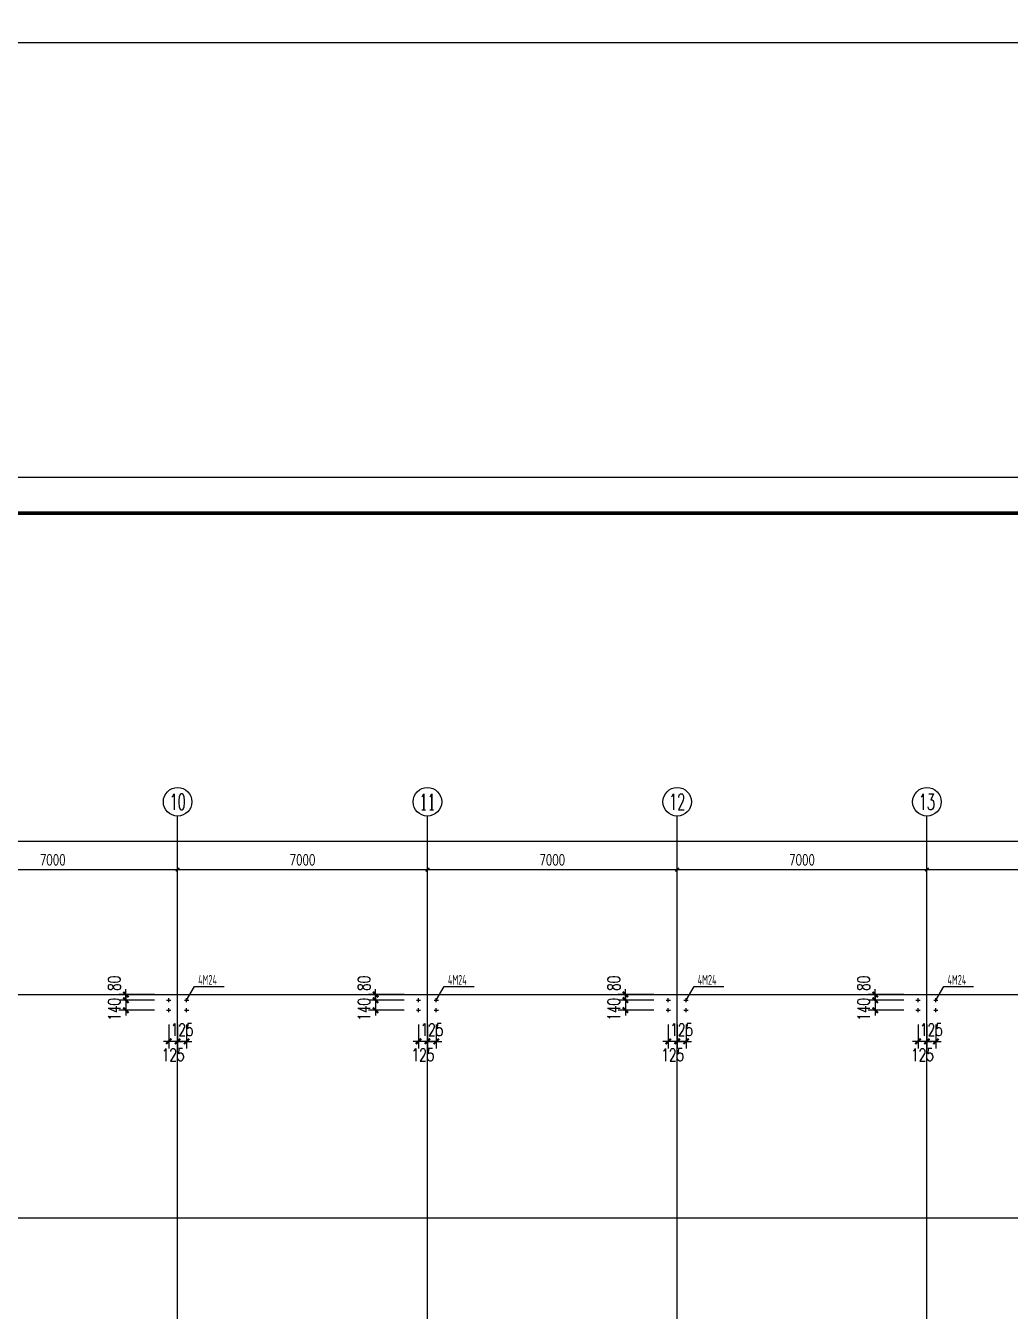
# Model space of a CAD drawing. Extents: x -17471 to 313636, y -71590 to 757901.
# Drawn here: x 258448 to 286042, y 304993 to 341025 of the extents above; entities that cross this region are included whole.
import ezdxf
from ezdxf.enums import TextEntityAlignment as Align

# ---------------------------------------------------------------- set-up
doc = ezdxf.new("R2010")
doc.units = 0
doc.header["$LTSCALE"] = 1000
doc.header["$MEASUREMENT"] = 0
for name, color, linetype in [('AXIS', 3, 'Continuous'), ('AXIS_TEXT', 7, 'Continuous'), ('DOTE', 1, 'Continuous'), ('PUB_DIM', 3, 'Continuous'), ('PUB_TITLE', 4, 'Continuous')]:
    doc.layers.add(name, color=color, linetype=linetype)
doc.styles.add('_SIMPLEX', font='sysz.shx', dxfattribs={"width": 0.8, "bigfont": 'syfs.shx'})
doc.styles.add('_TCH_AXIS', font='COMPLEX', dxfattribs={"bigfont": 'GBCBIG'})
doc.styles.add('_TCH_DIM_T3', font='SIMPLEX', dxfattribs={"width": 0.705882, "bigfont": 'GBCBIG'})
doc.styles.add('COMPLEX', font='COMPLEX')
doc.dimstyles.new('_TCH_ARCH&&100', dxfattribs={"dimtxt": 297.5, "dimasz": 100, "dimexe": 250, "dimexo": 300, "dimgap": 126.25, "dimtad": 1, "dimdec": 0, "dimzin": 0, "dimdsep": 46, "dimtxsty": '_TCH_DIM_T3', "dimblk": 'ARCHTICK', "dimcen": 0.09, "dimclrt": 7, "dimazin": 2, "dimtfac": 1, "dimtdec": 0, "dimtix": 1, "dimtmove": 2, "dimatfit": 3, "dimfxl": 0, "dimtolj": 1, "dimtzin": 0, "dimarcsym": 0})
doc.dimstyles.new('_TCH_ARCH&&150', dxfattribs={"dimtxt": 446.25, "dimasz": 150, "dimexe": 375, "dimexo": 450, "dimgap": 189.375, "dimtad": 1, "dimdec": 0, "dimzin": 0, "dimdsep": 46, "dimtxsty": '_TCH_DIM_T3', "dimblk": 'ARCHTICK', "dimcen": 0.09, "dimclrt": 7, "dimazin": 2, "dimtfac": 1, "dimtdec": 0, "dimtix": 1, "dimtmove": 2, "dimatfit": 3, "dimfxl": 0, "dimtolj": 1, "dimtzin": 0, "dimarcsym": 0})

# ---------------------------------------------------------------- blocks, each defined once
blk = doc.blocks.new('_ArchTick')
at = {"color": 0, "linetype": 'ByBlock', "const_width": 0.4}
blk.add_lwpolyline([(-0.5, -0.5), (0.5, 0.5)], dxfattribs=at)
blk = doc.blocks.new('*D445')
at = {"layer": 'Defpoints', "color": 0, "transparency": 16777216}
for p in [(262456, 313712), (261256, 313432), (262456, 313432)]:
    blk.add_point(p, dxfattribs=at)
at = {"layer": 'PUB_DIM', "color": 0, "lineweight": -2, "transparency": 16777216}
for p, q in [((261256, 313712), (261256, 313862)), ((262056, 313712), (261056, 313712)), ((261256, 313712), (261256, 313432)), ((262056, 313432), (261056, 313432)), ((261256, 313432), (261256, 313282))]:
    blk.add_line(p, q, dxfattribs=at)
at = {"layer": 'PUB_DIM', "color": 0, "lineweight": -2, "transparency": 16777216, "xscale": 150, "yscale": 150, "zscale": 150}
for p, rotation in [((261256, 313712), 270), ((261256, 313432), 90)]:
    blk.add_blockref('_ArchTick', p, dxfattribs=dict(at, rotation=rotation))
at = {"layer": 'PUB_DIM', "color": 7, "transparency": 16777216, "insert": (260931, 313457), "char_height": 350, "attachment_point": 5, "rotation": 90, "style": '_TCH_DIM_T3'}
blk.add_mtext('\\A1;140', dxfattribs=at)
blk = doc.blocks.new('*D446')
at = {"layer": 'Defpoints', "color": 0, "transparency": 16777216}
for p in [(262456, 313872), (261256, 313712), (262456, 313712)]:
    blk.add_point(p, dxfattribs=at)
at = {"layer": 'PUB_DIM', "color": 0, "lineweight": -2, "transparency": 16777216}
for p, q in [((262056, 313872), (261056, 313872)), ((261256, 313872), (261256, 314022)), ((261256, 313872), (261256, 313712)), ((262056, 313712), (261056, 313712)), ((261256, 313712), (261256, 313562))]:
    blk.add_line(p, q, dxfattribs=at)
at = {"layer": 'PUB_DIM', "color": 0, "lineweight": -2, "transparency": 16777216, "xscale": 150, "yscale": 150, "zscale": 150}
for p, rotation in [((261256, 313872), 270), ((261256, 313712), 90)]:
    blk.add_blockref('_ArchTick', p, dxfattribs=dict(at, rotation=rotation))
at = {"layer": 'PUB_DIM', "color": 7, "transparency": 16777216, "insert": (260931, 314186), "char_height": 350, "attachment_point": 5, "rotation": 90, "style": '_TCH_DIM_T3'}
blk.add_mtext('\\A1;80', dxfattribs=at)
blk = doc.blocks.new('*D447')
at = {"layer": 'Defpoints', "color": 0, "transparency": 16777216}
for p in [(262706, 313432), (262956, 313432), (262706, 312559)]:
    blk.add_point(p, dxfattribs=at)
at = {"layer": 'PUB_DIM', "color": 0, "lineweight": -2, "transparency": 16777216}
for p, q in [((262706, 313032), (262706, 312359)), ((262956, 313032), (262956, 312359)), ((262706, 312559), (262556, 312559)), ((262956, 312559), (262706, 312559)), ((262956, 312559), (263106, 312559))]:
    blk.add_line(p, q, dxfattribs=at)
at = {"layer": 'PUB_DIM', "color": 0, "lineweight": -2, "transparency": 16777216, "xscale": 150, "yscale": 150, "zscale": 150}
blk.add_blockref('_ArchTick', (262706, 312559), dxfattribs=at)
at = {"layer": 'PUB_DIM', "color": 0, "lineweight": -2, "transparency": 16777216, "xscale": 150, "yscale": 150, "zscale": 150, "rotation": 180}
blk.add_blockref('_ArchTick', (262956, 312559), dxfattribs=at)
at = {"layer": 'PUB_DIM', "color": 7, "transparency": 16777216, "insert": (262831, 312884), "char_height": 350, "attachment_point": 5, "style": '_TCH_DIM_T3'}
blk.add_mtext('\\A1;125', dxfattribs=at)
blk = doc.blocks.new('*D448')
at = {"layer": 'Defpoints', "color": 0, "transparency": 16777216}
for p in [(262456, 313432), (262706, 313432), (262456, 312559)]:
    blk.add_point(p, dxfattribs=at)
at = {"layer": 'PUB_DIM', "color": 0, "lineweight": -2, "transparency": 16777216}
for p, q in [((262456, 313032), (262456, 312359)), ((262706, 313032), (262706, 312359)), ((262456, 312559), (262306, 312559)), ((262706, 312559), (262456, 312559)), ((262706, 312559), (262856, 312559))]:
    blk.add_line(p, q, dxfattribs=at)
at = {"layer": 'PUB_DIM', "color": 0, "lineweight": -2, "transparency": 16777216, "xscale": 150, "yscale": 150, "zscale": 150}
blk.add_blockref('_ArchTick', (262456, 312559), dxfattribs=at)
at = {"layer": 'PUB_DIM', "color": 0, "lineweight": -2, "transparency": 16777216, "xscale": 150, "yscale": 150, "zscale": 150, "rotation": 180}
blk.add_blockref('_ArchTick', (262706, 312559), dxfattribs=at)
at = {"layer": 'PUB_DIM', "color": 7, "transparency": 16777216, "insert": (262581, 312180), "char_height": 350, "attachment_point": 5, "style": '_TCH_DIM_T3'}
blk.add_mtext('\\A1;125', dxfattribs=at)
blk = doc.blocks.new('*D449')
at = {"layer": 'Defpoints', "color": 0, "transparency": 16777216}
for p in [(269456, 313712), (268256, 313432), (269456, 313432)]:
    blk.add_point(p, dxfattribs=at)
at = {"layer": 'PUB_DIM', "color": 0, "lineweight": -2, "transparency": 16777216}
for p, q in [((268256, 313712), (268256, 313862)), ((269056, 313712), (268056, 313712)), ((268256, 313712), (268256, 313432)), ((269056, 313432), (268056, 313432)), ((268256, 313432), (268256, 313282))]:
    blk.add_line(p, q, dxfattribs=at)
at = {"layer": 'PUB_DIM', "color": 0, "lineweight": -2, "transparency": 16777216, "xscale": 150, "yscale": 150, "zscale": 150}
for p, rotation in [((268256, 313712), 270), ((268256, 313432), 90)]:
    blk.add_blockref('_ArchTick', p, dxfattribs=dict(at, rotation=rotation))
at = {"layer": 'PUB_DIM', "color": 7, "transparency": 16777216, "insert": (267931, 313457), "char_height": 350, "attachment_point": 5, "rotation": 90, "style": '_TCH_DIM_T3'}
blk.add_mtext('\\A1;140', dxfattribs=at)
blk = doc.blocks.new('*D450')
at = {"layer": 'Defpoints', "color": 0, "transparency": 16777216}
for p in [(269456, 313872), (268256, 313712), (269456, 313712)]:
    blk.add_point(p, dxfattribs=at)
at = {"layer": 'PUB_DIM', "color": 0, "lineweight": -2, "transparency": 16777216}
for p, q in [((269056, 313872), (268056, 313872)), ((268256, 313872), (268256, 314022)), ((268256, 313872), (268256, 313712)), ((269056, 313712), (268056, 313712)), ((268256, 313712), (268256, 313562))]:
    blk.add_line(p, q, dxfattribs=at)
at = {"layer": 'PUB_DIM', "color": 0, "lineweight": -2, "transparency": 16777216, "xscale": 150, "yscale": 150, "zscale": 150}
for p, rotation in [((268256, 313872), 270), ((268256, 313712), 90)]:
    blk.add_blockref('_ArchTick', p, dxfattribs=dict(at, rotation=rotation))
at = {"layer": 'PUB_DIM', "color": 7, "transparency": 16777216, "insert": (267931, 314186), "char_height": 350, "attachment_point": 5, "rotation": 90, "style": '_TCH_DIM_T3'}
blk.add_mtext('\\A1;80', dxfattribs=at)
blk = doc.blocks.new('*D451')
at = {"layer": 'Defpoints', "color": 0, "transparency": 16777216}
for p in [(269706, 313432), (269956, 313432), (269706, 312559)]:
    blk.add_point(p, dxfattribs=at)
at = {"layer": 'PUB_DIM', "color": 0, "lineweight": -2, "transparency": 16777216}
for p, q in [((269706, 313032), (269706, 312359)), ((269956, 313032), (269956, 312359)), ((269706, 312559), (269556, 312559)), ((269956, 312559), (269706, 312559)), ((269956, 312559), (270106, 312559))]:
    blk.add_line(p, q, dxfattribs=at)
at = {"layer": 'PUB_DIM', "color": 0, "lineweight": -2, "transparency": 16777216, "xscale": 150, "yscale": 150, "zscale": 150}
blk.add_blockref('_ArchTick', (269706, 312559), dxfattribs=at)
at = {"layer": 'PUB_DIM', "color": 0, "lineweight": -2, "transparency": 16777216, "xscale": 150, "yscale": 150, "zscale": 150, "rotation": 180}
blk.add_blockref('_ArchTick', (269956, 312559), dxfattribs=at)
at = {"layer": 'PUB_DIM', "color": 7, "transparency": 16777216, "insert": (269831, 312884), "char_height": 350, "attachment_point": 5, "style": '_TCH_DIM_T3'}
blk.add_mtext('\\A1;125', dxfattribs=at)
blk = doc.blocks.new('*D452')
at = {"layer": 'Defpoints', "color": 0, "transparency": 16777216}
for p in [(269456, 313432), (269706, 313432), (269456, 312559)]:
    blk.add_point(p, dxfattribs=at)
at = {"layer": 'PUB_DIM', "color": 0, "lineweight": -2, "transparency": 16777216}
for p, q in [((269456, 313032), (269456, 312359)), ((269706, 313032), (269706, 312359)), ((269456, 312559), (269306, 312559)), ((269706, 312559), (269456, 312559)), ((269706, 312559), (269856, 312559))]:
    blk.add_line(p, q, dxfattribs=at)
at = {"layer": 'PUB_DIM', "color": 0, "lineweight": -2, "transparency": 16777216, "xscale": 150, "yscale": 150, "zscale": 150}
blk.add_blockref('_ArchTick', (269456, 312559), dxfattribs=at)
at = {"layer": 'PUB_DIM', "color": 0, "lineweight": -2, "transparency": 16777216, "xscale": 150, "yscale": 150, "zscale": 150, "rotation": 180}
blk.add_blockref('_ArchTick', (269706, 312559), dxfattribs=at)
at = {"layer": 'PUB_DIM', "color": 7, "transparency": 16777216, "insert": (269581, 312180), "char_height": 350, "attachment_point": 5, "style": '_TCH_DIM_T3'}
blk.add_mtext('\\A1;125', dxfattribs=at)
blk = doc.blocks.new('*D453')
at = {"layer": 'Defpoints', "color": 0, "transparency": 16777216}
for p in [(276456, 313712), (275256, 313432), (276456, 313432)]:
    blk.add_point(p, dxfattribs=at)
at = {"layer": 'PUB_DIM', "color": 0, "lineweight": -2, "transparency": 16777216}
for p, q in [((275256, 313712), (275256, 313862)), ((276056, 313712), (275056, 313712)), ((275256, 313712), (275256, 313432)), ((276056, 313432), (275056, 313432)), ((275256, 313432), (275256, 313282))]:
    blk.add_line(p, q, dxfattribs=at)
at = {"layer": 'PUB_DIM', "color": 0, "lineweight": -2, "transparency": 16777216, "xscale": 150, "yscale": 150, "zscale": 150}
for p, rotation in [((275256, 313712), 270), ((275256, 313432), 90)]:
    blk.add_blockref('_ArchTick', p, dxfattribs=dict(at, rotation=rotation))
at = {"layer": 'PUB_DIM', "color": 7, "transparency": 16777216, "insert": (274931, 313457), "char_height": 350, "attachment_point": 5, "rotation": 90, "style": '_TCH_DIM_T3'}
blk.add_mtext('\\A1;140', dxfattribs=at)
blk = doc.blocks.new('*D454')
at = {"layer": 'Defpoints', "color": 0, "transparency": 16777216}
for p in [(276456, 313872), (275256, 313712), (276456, 313712)]:
    blk.add_point(p, dxfattribs=at)
at = {"layer": 'PUB_DIM', "color": 0, "lineweight": -2, "transparency": 16777216}
for p, q in [((276056, 313872), (275056, 313872)), ((275256, 313872), (275256, 314022)), ((275256, 313872), (275256, 313712)), ((276056, 313712), (275056, 313712)), ((275256, 313712), (275256, 313562))]:
    blk.add_line(p, q, dxfattribs=at)
at = {"layer": 'PUB_DIM', "color": 0, "lineweight": -2, "transparency": 16777216, "xscale": 150, "yscale": 150, "zscale": 150}
for p, rotation in [((275256, 313872), 270), ((275256, 313712), 90)]:
    blk.add_blockref('_ArchTick', p, dxfattribs=dict(at, rotation=rotation))
at = {"layer": 'PUB_DIM', "color": 7, "transparency": 16777216, "insert": (274931, 314186), "char_height": 350, "attachment_point": 5, "rotation": 90, "style": '_TCH_DIM_T3'}
blk.add_mtext('\\A1;80', dxfattribs=at)
blk = doc.blocks.new('*D455')
at = {"layer": 'Defpoints', "color": 0, "transparency": 16777216}
for p in [(276706, 313432), (276956, 313432), (276706, 312559)]:
    blk.add_point(p, dxfattribs=at)
at = {"layer": 'PUB_DIM', "color": 0, "lineweight": -2, "transparency": 16777216}
for p, q in [((276706, 313032), (276706, 312359)), ((276956, 313032), (276956, 312359)), ((276706, 312559), (276556, 312559)), ((276956, 312559), (276706, 312559)), ((276956, 312559), (277106, 312559))]:
    blk.add_line(p, q, dxfattribs=at)
at = {"layer": 'PUB_DIM', "color": 0, "lineweight": -2, "transparency": 16777216, "xscale": 150, "yscale": 150, "zscale": 150}
blk.add_blockref('_ArchTick', (276706, 312559), dxfattribs=at)
at = {"layer": 'PUB_DIM', "color": 0, "lineweight": -2, "transparency": 16777216, "xscale": 150, "yscale": 150, "zscale": 150, "rotation": 180}
blk.add_blockref('_ArchTick', (276956, 312559), dxfattribs=at)
at = {"layer": 'PUB_DIM', "color": 7, "transparency": 16777216, "insert": (276831, 312884), "char_height": 350, "attachment_point": 5, "style": '_TCH_DIM_T3'}
blk.add_mtext('\\A1;125', dxfattribs=at)
blk = doc.blocks.new('*D456')
at = {"layer": 'Defpoints', "color": 0, "transparency": 16777216}
for p in [(276456, 313432), (276706, 313432), (276456, 312559)]:
    blk.add_point(p, dxfattribs=at)
at = {"layer": 'PUB_DIM', "color": 0, "lineweight": -2, "transparency": 16777216}
for p, q in [((276456, 313032), (276456, 312359)), ((276706, 313032), (276706, 312359)), ((276456, 312559), (276306, 312559)), ((276706, 312559), (276456, 312559)), ((276706, 312559), (276856, 312559))]:
    blk.add_line(p, q, dxfattribs=at)
at = {"layer": 'PUB_DIM', "color": 0, "lineweight": -2, "transparency": 16777216, "xscale": 150, "yscale": 150, "zscale": 150}
blk.add_blockref('_ArchTick', (276456, 312559), dxfattribs=at)
at = {"layer": 'PUB_DIM', "color": 0, "lineweight": -2, "transparency": 16777216, "xscale": 150, "yscale": 150, "zscale": 150, "rotation": 180}
blk.add_blockref('_ArchTick', (276706, 312559), dxfattribs=at)
at = {"layer": 'PUB_DIM', "color": 7, "transparency": 16777216, "insert": (276581, 312180), "char_height": 350, "attachment_point": 5, "style": '_TCH_DIM_T3'}
blk.add_mtext('\\A1;125', dxfattribs=at)
blk = doc.blocks.new('*D457')
at = {"layer": 'Defpoints', "color": 0, "transparency": 16777216}
for p in [(283456, 313712), (282256, 313432), (283456, 313432)]:
    blk.add_point(p, dxfattribs=at)
at = {"layer": 'PUB_DIM', "color": 0, "lineweight": -2, "transparency": 16777216}
for p, q in [((282256, 313712), (282256, 313862)), ((283056, 313712), (282056, 313712)), ((282256, 313712), (282256, 313432)), ((283056, 313432), (282056, 313432)), ((282256, 313432), (282256, 313282))]:
    blk.add_line(p, q, dxfattribs=at)
at = {"layer": 'PUB_DIM', "color": 0, "lineweight": -2, "transparency": 16777216, "xscale": 150, "yscale": 150, "zscale": 150}
for p, rotation in [((282256, 313712), 270), ((282256, 313432), 90)]:
    blk.add_blockref('_ArchTick', p, dxfattribs=dict(at, rotation=rotation))
at = {"layer": 'PUB_DIM', "color": 7, "transparency": 16777216, "insert": (281931, 313457), "char_height": 350, "attachment_point": 5, "rotation": 90, "style": '_TCH_DIM_T3'}
blk.add_mtext('\\A1;140', dxfattribs=at)
blk = doc.blocks.new('*D458')
at = {"layer": 'Defpoints', "color": 0, "transparency": 16777216}
for p in [(283456, 313872), (282256, 313712), (283456, 313712)]:
    blk.add_point(p, dxfattribs=at)
at = {"layer": 'PUB_DIM', "color": 0, "lineweight": -2, "transparency": 16777216}
for p, q in [((283056, 313872), (282056, 313872)), ((282256, 313872), (282256, 314022)), ((282256, 313872), (282256, 313712)), ((283056, 313712), (282056, 313712)), ((282256, 313712), (282256, 313562))]:
    blk.add_line(p, q, dxfattribs=at)
at = {"layer": 'PUB_DIM', "color": 0, "lineweight": -2, "transparency": 16777216, "xscale": 150, "yscale": 150, "zscale": 150}
for p, rotation in [((282256, 313872), 270), ((282256, 313712), 90)]:
    blk.add_blockref('_ArchTick', p, dxfattribs=dict(at, rotation=rotation))
at = {"layer": 'PUB_DIM', "color": 7, "transparency": 16777216, "insert": (281931, 314186), "char_height": 350, "attachment_point": 5, "rotation": 90, "style": '_TCH_DIM_T3'}
blk.add_mtext('\\A1;80', dxfattribs=at)
blk = doc.blocks.new('*D459')
at = {"layer": 'Defpoints', "color": 0, "transparency": 16777216}
for p in [(283706, 313432), (283956, 313432), (283706, 312559)]:
    blk.add_point(p, dxfattribs=at)
at = {"layer": 'PUB_DIM', "color": 0, "lineweight": -2, "transparency": 16777216}
for p, q in [((283706, 313032), (283706, 312359)), ((283956, 313032), (283956, 312359)), ((283706, 312559), (283556, 312559)), ((283956, 312559), (283706, 312559)), ((283956, 312559), (284106, 312559))]:
    blk.add_line(p, q, dxfattribs=at)
at = {"layer": 'PUB_DIM', "color": 0, "lineweight": -2, "transparency": 16777216, "xscale": 150, "yscale": 150, "zscale": 150}
blk.add_blockref('_ArchTick', (283706, 312559), dxfattribs=at)
at = {"layer": 'PUB_DIM', "color": 0, "lineweight": -2, "transparency": 16777216, "xscale": 150, "yscale": 150, "zscale": 150, "rotation": 180}
blk.add_blockref('_ArchTick', (283956, 312559), dxfattribs=at)
at = {"layer": 'PUB_DIM', "color": 7, "transparency": 16777216, "insert": (283831, 312884), "char_height": 350, "attachment_point": 5, "style": '_TCH_DIM_T3'}
blk.add_mtext('\\A1;125', dxfattribs=at)
blk = doc.blocks.new('*D460')
at = {"layer": 'Defpoints', "color": 0, "transparency": 16777216}
for p in [(283456, 313432), (283706, 313432), (283456, 312559)]:
    blk.add_point(p, dxfattribs=at)
at = {"layer": 'PUB_DIM', "color": 0, "lineweight": -2, "transparency": 16777216}
for p, q in [((283456, 313032), (283456, 312359)), ((283706, 313032), (283706, 312359)), ((283456, 312559), (283306, 312559)), ((283706, 312559), (283456, 312559)), ((283706, 312559), (283856, 312559))]:
    blk.add_line(p, q, dxfattribs=at)
at = {"layer": 'PUB_DIM', "color": 0, "lineweight": -2, "transparency": 16777216, "xscale": 150, "yscale": 150, "zscale": 150}
blk.add_blockref('_ArchTick', (283456, 312559), dxfattribs=at)
at = {"layer": 'PUB_DIM', "color": 0, "lineweight": -2, "transparency": 16777216, "xscale": 150, "yscale": 150, "zscale": 150, "rotation": 180}
blk.add_blockref('_ArchTick', (283706, 312559), dxfattribs=at)
at = {"layer": 'PUB_DIM', "color": 7, "transparency": 16777216, "insert": (283581, 312180), "char_height": 350, "attachment_point": 5, "style": '_TCH_DIM_T3'}
blk.add_mtext('\\A1;125', dxfattribs=at)
blk = doc.blocks.new('*D1788')
at = {"layer": 'AXIS', "color": 0, "lineweight": -2, "transparency": 16777216}
for p, q in [((255706, 315172), (255706, 317622)), ((262706, 315172), (262706, 317622)), ((255706, 317372), (262706, 317372))]:
    blk.add_line(p, q, dxfattribs=at)
at = {"layer": 'Defpoints', "color": 0, "transparency": 16777216}
for p in [(262706, 317372), (255706, 314872), (262706, 314872)]:
    blk.add_point(p, dxfattribs=at)
at = {"layer": 'AXIS', "color": 0, "lineweight": -2, "transparency": 16777216, "xscale": 100, "yscale": 100, "zscale": 100, "rotation": 180}
blk.add_blockref('_ArchTick', (255706, 317372), dxfattribs=at)
at = {"layer": 'AXIS', "color": 0, "lineweight": -2, "transparency": 16777216, "xscale": 100, "yscale": 100, "zscale": 100}
blk.add_blockref('_ArchTick', (262706, 317372), dxfattribs=at)
at = {"layer": 'AXIS', "color": 7, "transparency": 16777216, "insert": (259206, 317647), "char_height": 297.5, "attachment_point": 5, "style": '_TCH_DIM_T3'}
blk.add_mtext('\\A1;7000', dxfattribs=at)
blk = doc.blocks.new('*D1789')
at = {"layer": 'AXIS', "color": 0, "lineweight": -2, "transparency": 16777216}
for p, q in [((262706, 315172), (262706, 317622)), ((269706, 315172), (269706, 317622)), ((262706, 317372), (269706, 317372))]:
    blk.add_line(p, q, dxfattribs=at)
at = {"layer": 'Defpoints', "color": 0, "transparency": 16777216}
for p in [(269706, 317372), (262706, 314872), (269706, 314872)]:
    blk.add_point(p, dxfattribs=at)
at = {"layer": 'AXIS', "color": 0, "lineweight": -2, "transparency": 16777216, "xscale": 100, "yscale": 100, "zscale": 100, "rotation": 180}
blk.add_blockref('_ArchTick', (262706, 317372), dxfattribs=at)
at = {"layer": 'AXIS', "color": 0, "lineweight": -2, "transparency": 16777216, "xscale": 100, "yscale": 100, "zscale": 100}
blk.add_blockref('_ArchTick', (269706, 317372), dxfattribs=at)
at = {"layer": 'AXIS', "color": 7, "transparency": 16777216, "insert": (266206, 317647), "char_height": 297.5, "attachment_point": 5, "style": '_TCH_DIM_T3'}
blk.add_mtext('\\A1;7000', dxfattribs=at)
blk = doc.blocks.new('*D1790')
at = {"layer": 'AXIS', "color": 0, "lineweight": -2, "transparency": 16777216}
for p, q in [((269706, 315172), (269706, 317622)), ((276706, 315172), (276706, 317622)), ((269706, 317372), (276706, 317372))]:
    blk.add_line(p, q, dxfattribs=at)
at = {"layer": 'Defpoints', "color": 0, "transparency": 16777216}
for p in [(276706, 317372), (269706, 314872), (276706, 314872)]:
    blk.add_point(p, dxfattribs=at)
at = {"layer": 'AXIS', "color": 0, "lineweight": -2, "transparency": 16777216, "xscale": 100, "yscale": 100, "zscale": 100, "rotation": 180}
blk.add_blockref('_ArchTick', (269706, 317372), dxfattribs=at)
at = {"layer": 'AXIS', "color": 0, "lineweight": -2, "transparency": 16777216, "xscale": 100, "yscale": 100, "zscale": 100}
blk.add_blockref('_ArchTick', (276706, 317372), dxfattribs=at)
at = {"layer": 'AXIS', "color": 7, "transparency": 16777216, "insert": (273206, 317647), "char_height": 297.5, "attachment_point": 5, "style": '_TCH_DIM_T3'}
blk.add_mtext('\\A1;7000', dxfattribs=at)
blk = doc.blocks.new('*D1791')
at = {"layer": 'AXIS', "color": 0, "lineweight": -2, "transparency": 16777216}
for p, q in [((276706, 315172), (276706, 317622)), ((283706, 315172), (283706, 317622)), ((276706, 317372), (283706, 317372))]:
    blk.add_line(p, q, dxfattribs=at)
at = {"layer": 'Defpoints', "color": 0, "transparency": 16777216}
for p in [(283706, 317372), (276706, 314872), (283706, 314872)]:
    blk.add_point(p, dxfattribs=at)
at = {"layer": 'AXIS', "color": 0, "lineweight": -2, "transparency": 16777216, "xscale": 100, "yscale": 100, "zscale": 100, "rotation": 180}
blk.add_blockref('_ArchTick', (276706, 317372), dxfattribs=at)
at = {"layer": 'AXIS', "color": 0, "lineweight": -2, "transparency": 16777216, "xscale": 100, "yscale": 100, "zscale": 100}
blk.add_blockref('_ArchTick', (283706, 317372), dxfattribs=at)
at = {"layer": 'AXIS', "color": 7, "transparency": 16777216, "insert": (280206, 317647), "char_height": 297.5, "attachment_point": 5, "style": '_TCH_DIM_T3'}
blk.add_mtext('\\A1;7000', dxfattribs=at)
blk = doc.blocks.new('*D1792')
at = {"layer": 'AXIS', "color": 0, "lineweight": -2, "transparency": 16777216}
for p, q in [((283706, 315172), (283706, 317622)), ((290706, 315172), (290706, 317622)), ((283706, 317372), (290706, 317372))]:
    blk.add_line(p, q, dxfattribs=at)
at = {"layer": 'Defpoints', "color": 0, "transparency": 16777216}
for p in [(290706, 317372), (283706, 314872), (290706, 314872)]:
    blk.add_point(p, dxfattribs=at)
at = {"layer": 'AXIS', "color": 0, "lineweight": -2, "transparency": 16777216, "xscale": 100, "yscale": 100, "zscale": 100, "rotation": 180}
blk.add_blockref('_ArchTick', (283706, 317372), dxfattribs=at)
at = {"layer": 'AXIS', "color": 0, "lineweight": -2, "transparency": 16777216, "xscale": 100, "yscale": 100, "zscale": 100}
blk.add_blockref('_ArchTick', (290706, 317372), dxfattribs=at)
at = {"layer": 'AXIS', "color": 7, "transparency": 16777216, "insert": (287206, 317647), "char_height": 297.5, "attachment_point": 5, "style": '_TCH_DIM_T3'}
blk.add_mtext('\\A1;7000', dxfattribs=at)
blk = doc.blocks.new('*D1794')
at = {"layer": 'AXIS', "color": 0, "lineweight": -2, "transparency": 16777216}
for p, q in [((199706, 315172), (199706, 318422)), ((199706, 318172), (297706, 318172)), ((297706, 315172), (297706, 318422))]:
    blk.add_line(p, q, dxfattribs=at)
at = {"layer": 'Defpoints', "color": 0, "transparency": 16777216}
for p in [(297706, 318172), (199706, 314872), (297706, 314872)]:
    blk.add_point(p, dxfattribs=at)
at = {"layer": 'AXIS', "color": 0, "lineweight": -2, "transparency": 16777216, "xscale": 100, "yscale": 100, "zscale": 100, "rotation": 180}
blk.add_blockref('_ArchTick', (199706, 318172), dxfattribs=at)
at = {"layer": 'AXIS', "color": 0, "lineweight": -2, "transparency": 16777216, "xscale": 100, "yscale": 100, "zscale": 100}
blk.add_blockref('_ArchTick', (297706, 318172), dxfattribs=at)
at = {"layer": 'AXIS', "color": 7, "transparency": 16777216, "insert": (248706, 318447), "char_height": 297.5, "attachment_point": 5, "style": '_TCH_DIM_T3'}
blk.add_mtext('\\A1;98000', dxfattribs=at)
blk = doc.blocks.new('_AXISO')
blk.add_circle((0, 0), 0.5)
at = {"layer": 'AXIS_TEXT', "style": 'COMPLEX', "width": 1.041667}
blk.add_attdef('A', text='', height=0.56, dxfattribs=at).set_placement((-0.25, -0.28), (0.25, -0.28), align=Align.FIT)

msp = doc.modelspace()

# ---------------------------------------------------------------- linework, layer by layer
at = {"color": 1}
for p, q in [((262396.1, 313712.5), (262516.1, 313712.5)), ((262456.1, 313652.5), (262456.1, 313772.5)), ((262456.1, 313372.5), (262456.1, 313492.5)), ((262896.1, 313712.5), (263016.1, 313712.5)), ((262956.1, 313652.5), (262956.1, 313772.5)), ((262956.1, 313372.5), (262956.1, 313492.5)), ((269396.1, 313712.5), (269516.1, 313712.5)), ((269456.1, 313652.5), (269456.1, 313772.5)), ((269456.1, 313372.5), (269456.1, 313492.5)), ((269896.1, 313712.5), (270016.1, 313712.5)), ((269956.1, 313652.5), (269956.1, 313772.5)), ((269956.1, 313372.5), (269956.1, 313492.5)), ((276396.1, 313712.5), (276516.1, 313712.5)), ((276456.1, 313652.5), (276456.1, 313772.5)), ((276456.1, 313372.5), (276456.1, 313492.5)), ((276896.1, 313712.5), (277016.1, 313712.5)), ((276956.1, 313652.5), (276956.1, 313772.5)), ((276956.1, 313372.5), (276956.1, 313492.5)), ((283396.1, 313712.5), (283516.1, 313712.5)), ((283456.1, 313652.5), (283456.1, 313772.5)), ((283456.1, 313372.5), (283456.1, 313492.5)), ((283896.1, 313712.5), (284016.1, 313712.5)), ((283956.1, 313652.5), (283956.1, 313772.5)), ((283956.1, 313372.5), (283956.1, 313492.5)), ((262396.1, 313432.5), (262516.1, 313432.5)), ((262896.1, 313432.5), (263016.1, 313432.5)), ((269396.1, 313432.5), (269516.1, 313432.5)), ((269896.1, 313432.5), (270016.1, 313432.5)), ((276396.1, 313432.5), (276516.1, 313432.5)), ((276896.1, 313432.5), (277016.1, 313432.5)), ((283396.1, 313432.5), (283516.1, 313432.5)), ((283896.1, 313432.5), (284016.1, 313432.5))]:
    msp.add_line(p, q, dxfattribs=at)
for points in [[(262956.1, 313712.5), (263178.3, 314100.4), (264012.6, 314100.4)], [(269956.1, 313712.5), (270178.3, 314100.4), (271012.6, 314100.4)], [(276956.1, 313712.5), (277178.3, 314100.4), (278012.6, 314100.4)], [(283956.1, 313712.5), (284178.3, 314100.4), (285012.6, 314100.4)]]:
    msp.add_lwpolyline(points)
at = {"layer": 'AXIS'}
for p, q in [((262706.1, 314872.5), (262706.1, 318872.5)), ((269706.1, 314872.5), (269706.1, 318872.5)), ((276706.1, 314872.5), (276706.1, 318872.5)), ((283706.1, 314872.5), (283706.1, 318872.5))]:
    msp.add_line(p, q, dxfattribs=at)
at = {"layer": 'DOTE'}
for p, q in [((262706.1, 288352.5), (262706.1, 314872.5)), ((269706.1, 288352.5), (269706.1, 314872.5)), ((276706.1, 288352.5), (276706.1, 314872.5)), ((283706.1, 288352.5), (283706.1, 314872.5)), ((198706.1, 313872.5), (298706.1, 313872.5)), ((198706.1, 307612.5), (298706.1, 307612.5))]:
    msp.add_line(p, q, dxfattribs=at)
at = {"layer": 'PUB_TITLE'}
for points in [[(187535.9, 340550.4), (313635.9, 340550.4), (313635.9, 399950.4), (187535.9, 399950.4)], [(187535.9, 268960.3), (313635.9, 268960.3), (313635.9, 328360.3), (187535.9, 328360.3)]]:
    msp.add_lwpolyline(points, close=True, dxfattribs=at)
at = {"layer": 'PUB_TITLE', "const_width": 100}
msp.add_lwpolyline([(190035.9, 269960.3), (312635.9, 269960.3), (312635.9, 327360.3), (190035.9, 327360.3)], close=True, dxfattribs=at)

# ---------------------------------------------------------------- block references
at = {"layer": 'AXIS'}
ref = msp.add_blockref('_AXISO', (262706.1, 319272.5), dxfattribs=dict(at, xscale=800, yscale=800, zscale=800))
ref.add_attrib('A', '10', dxfattribs={"layer": 'AXIS_TEXT', "height": 452.55, "style": '_TCH_AXIS', "width": 0.724138}).set_placement((262479.8, 319046.2), (262932.3, 319046.2), align=Align.FIT)
ref = msp.add_blockref('_AXISO', (269706.1, 319272.5), dxfattribs=dict(at, xscale=800, yscale=800, zscale=800))
ref.add_attrib('A', '11', dxfattribs={"layer": 'AXIS_TEXT', "height": 452.55, "style": '_TCH_AXIS', "width": 0.875}).set_placement((269479.8, 319046.2), (269932.3, 319046.2), align=Align.FIT)
ref = msp.add_blockref('_AXISO', (276706.1, 319272.5), dxfattribs=dict(at, xscale=800, yscale=800, zscale=800))
ref.add_attrib('A', '12', dxfattribs={"layer": 'AXIS_TEXT', "height": 452.55, "style": '_TCH_AXIS', "width": 0.724138}).set_placement((276479.8, 319046.2), (276932.3, 319046.2), align=Align.FIT)
ref = msp.add_blockref('_AXISO', (283706.1, 319272.5), dxfattribs=dict(at, xscale=800, yscale=800, zscale=800))
ref.add_attrib('A', '13', dxfattribs={"layer": 'AXIS_TEXT', "height": 452.55, "style": '_TCH_AXIS', "width": 0.724138}).set_placement((283479.8, 319046.2), (283932.3, 319046.2), align=Align.FIT)

# ---------------------------------------------------------------- texts
at = {"color": 3, "linetype": 'ByBlock', "style": '_SIMPLEX', "width": 0.65}
for p in [(263281.4, 314143.9), (270281.4, 314143.9), (277281.4, 314143.9), (284281.4, 314143.9)]:
    msp.add_text('4M24', height=276.96, dxfattribs=at).set_placement(p)

# ---------------------------------------------------------------- dimensions: what is measured, and where the dimension line sits
at = {"layer": 'AXIS'}
for p1, p2, distance, picture, middle in [((199706.1, 314872.5), (297706.1, 314872.5), 3300, '*D1794', (248706.1, 318447.5)), ((255706.1, 314872.5), (262706.1, 314872.5), 2500, '*D1788', (259206.1, 317647.5)), ((262706.1, 314872.5), (269706.1, 314872.5), 2500, '*D1789', (266206.1, 317647.5)), ((269706.1, 314872.5), (276706.1, 314872.5), 2500, '*D1790', (273206.1, 317647.5)), ((276706.1, 314872.5), (283706.1, 314872.5), 2500, '*D1791', (280206.1, 317647.5)), ((283706.1, 314872.5), (290706.1, 314872.5), 2500, '*D1792', (287206.1, 317647.5))]:
    dim = msp.add_aligned_dim(p1=p1, p2=p2, distance=distance, dimstyle='_TCH_ARCH&&100', dxfattribs=at)
    dim.commit()
    dim.dimension.update_dxf_attribs({"geometry": picture, "text_midpoint": middle})
at = {"layer": 'PUB_DIM'}
for base, p1, p2, picture, middle in [((261256.1, 313712.5), (262456.1, 313872.5), (262456.1, 313712.5), '*D446', (260931.1, 314185.8)), ((268256.1, 313712.5), (269456.1, 313872.5), (269456.1, 313712.5), '*D450', (267931.1, 314185.8)), ((275256.1, 313712.5), (276456.1, 313872.5), (276456.1, 313712.5), '*D454', (274931.1, 314185.8)), ((282256.1, 313712.5), (283456.1, 313872.5), (283456.1, 313712.5), '*D458', (281931.1, 314185.8)), ((261256.1, 313432.5), (262456.1, 313712.5), (262456.1, 313432.5), '*D445', (260931.1, 313457)), ((268256.1, 313432.5), (269456.1, 313712.5), (269456.1, 313432.5), '*D449', (267931.1, 313457)), ((275256.1, 313432.5), (276456.1, 313712.5), (276456.1, 313432.5), '*D453', (274931.1, 313457)), ((282256.1, 313432.5), (283456.1, 313712.5), (283456.1, 313432.5), '*D457', (281931.1, 313457))]:
    dim = msp.add_linear_dim(base=base, p1=p1, p2=p2, angle=270, dimstyle='_TCH_ARCH&&150', override={"dimtxt": 350, "dimexe": 200, "dimexo": 400, "dimgap": 150, "dimlfac": 0.5}, dxfattribs=at)
    dim.commit()
    dim.dimension.update_dxf_attribs({"geometry": picture, "text_midpoint": middle, "dimtype": 128})
for base, p1, p2, picture, middle in [((262456.1, 312558.5), (262706.1, 313432.5), (262456.1, 313432.5), '*D448', (262581.1, 312180.3)), ((269456.1, 312558.5), (269706.1, 313432.5), (269456.1, 313432.5), '*D452', (269581.1, 312180.3)), ((276456.1, 312558.5), (276706.1, 313432.5), (276456.1, 313432.5), '*D456', (276581.1, 312180.3)), ((283456.1, 312558.5), (283706.1, 313432.5), (283456.1, 313432.5), '*D460', (283581.1, 312180.3))]:
    dim = msp.add_linear_dim(base=base, p1=p1, p2=p2, dimstyle='_TCH_ARCH&&150', override={"dimtxt": 350, "dimexe": 200, "dimexo": 400, "dimgap": 150, "dimlfac": 0.5}, dxfattribs=at)
    dim.commit()
    dim.dimension.update_dxf_attribs({"geometry": picture, "text_midpoint": middle, "dimtype": 128})
for base, p1, p2, picture, middle in [((262706.1, 312558.5), (262956.1, 313432.5), (262706.1, 313432.5), '*D447', (262831.1, 312883.5)), ((269706.1, 312558.5), (269956.1, 313432.5), (269706.1, 313432.5), '*D451', (269831.1, 312883.5)), ((276706.1, 312558.5), (276956.1, 313432.5), (276706.1, 313432.5), '*D455', (276831.1, 312883.5)), ((283706.1, 312558.5), (283956.1, 313432.5), (283706.1, 313432.5), '*D459', (283831.1, 312883.5))]:
    dim = msp.add_linear_dim(base=base, p1=p1, p2=p2, dimstyle='_TCH_ARCH&&150', override={"dimtxt": 350, "dimexe": 200, "dimexo": 400, "dimgap": 150, "dimlfac": 0.5}, dxfattribs=at)
    dim.commit()
    dim.dimension.update_dxf_attribs({"geometry": picture, "text_midpoint": middle})

doc.saveas('drawing.dxf')
